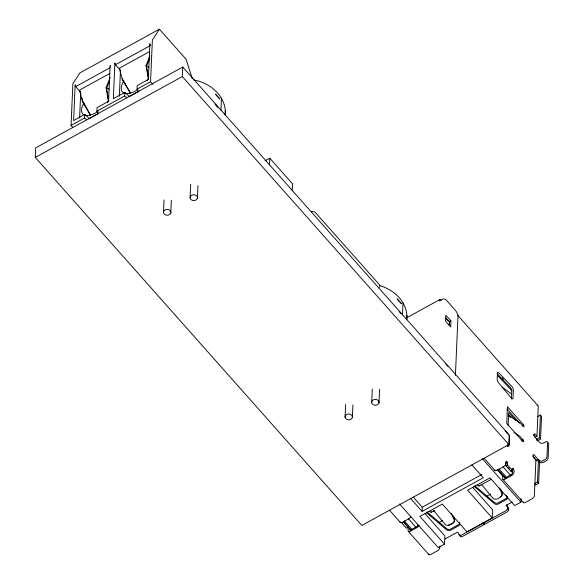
<?xml version="1.0" encoding="UTF-8"?>
<svg xmlns="http://www.w3.org/2000/svg" width="584" height="584" viewBox="0 0 584 584"><rect width="100%" height="100%" fill="white"/><g stroke="black" fill="none" stroke-linecap="round" stroke-linejoin="round"><path stroke-width="0.88" d="M429.817 511.277L429.817 511.599C431.189 513.737 433.116 509.905 434.467 511.533L444.811 523.965A3.905 3.577 37.1 0 0 449.738 525.045L452.483 523.534A3.905 3.577 37.1 0 0 453.848 518.994L451.257 513.372M477.515 485.056L479.062 486.027L491.261 479.325M149.898 55.911L146.051 65.503L148.416 79.373M110.208 77.541L106.127 87.534L108.42 101.404M225.344 110.529L225.154 115.07C225.928 109.157 224.241 103.178 221.358 98.046M406.727 319.711C407.501 313.798 405.822 307.812 402.931 302.68M35.274 157.41L35.69 147.876L182.755 67.036L509.306 435.065L508.89 444.592L361.825 525.432L35.274 157.41L182.339 76.57L182.755 67.036M72.854 127.443L71.058 125.421L72.876 83.738L79.898 72.905L159.388 29.2L186.062 59.254L192.165 78.263M79.606 118.07L80.701 92.82M86.549 119.793L84.578 117.99L84.731 114.42L73.599 120.538L75.161 84.804L75.672 86.636L80.504 92.082M98.419 113.384L96.9 111.215L97.053 107.646L108.58 101.309L110.135 65.576L110.478 66.795M119.355 96.214L120.45 70.963M126.699 97.718L124.72 95.922L124.874 92.345L113.347 98.689L114.902 62.955L115.42 64.787L120.253 70.226M138.569 91.308L137.043 89.148L137.196 85.578L148.329 79.453L149.884 43.727L150.402 45.552L115.42 64.787M152.95 84.417L150.555 81.716L152.373 40.033L159.388 29.2M163.491 212.525L164.038 199.947M170.783 212.839A3.679 2.92 2.5 0 0 165.863 209.547A3.679 2.92 2.5 0 0 164.812 214.518A3.679 2.92 2.5 0 0 170.783 212.839L171.331 200.268M190.114 197.888L190.705 184.405M197.407 198.202A3.679 2.92 2.5 0 0 192.486 194.91A3.679 2.92 2.5 0 0 191.442 199.881A3.679 2.92 2.5 0 0 197.407 198.202L197.961 185.632M220.92 110.281L221.431 98.521A3.27 1.774 -30.8 0 0 220.628 97.426M269.516 165.038L269.808 158.227L265.041 160.848M292.212 190.618L292.504 183.807L269.808 158.227M345.071 417.159L345.618 404.588M352.364 417.48A3.679 2.92 2.5 0 0 347.443 414.187A3.679 2.92 2.5 0 0 346.392 419.151A3.679 2.92 2.5 0 0 352.364 417.48L352.911 404.902M371.694 402.522L372.285 389.039M378.987 402.843A3.679 2.92 2.5 0 0 374.067 399.551A3.679 2.92 2.5 0 0 373.015 404.515A3.679 2.92 2.5 0 0 378.987 402.843L379.578 389.36M402.5 314.915L403.011 303.162A3.27 1.774 -30.8 0 0 402.208 302.059M406.719 319.689L406.917 315.163M403.464 522.257L401.872 523.125L406.413 528.243L408.004 527.374L403.464 522.257L403.493 521.658L410.939 530.053M408.004 527.374L408.026 526.775M409.734 528.695L409.676 529.885A0.978 0.474 -41.6 0 0 410.45 530.046L416.808 526.549A0.978 0.474 -41.6 0 0 417.626 525.512L417.684 524.322M471.887 464.886L483.296 477.749L422.086 511.401L422.269 507.233L413.209 497.021M449.198 325.237L449.271 323.536M449.344 325.252L449.512 321.375L446.614 319.441M439.832 546.149L439.759 547.792A2.935 1.416 -41.6 0 1 437.299 550.887L430.934 554.384A2.935 1.416 -41.6 0 1 428.627 553.909M450.936 320.959L450.68 326.916L445.57 321.156L445.833 315.199L450.936 320.959L449.351 321.835M399.529 503.97L438.248 547.61L444.534 544.157L444.884 535.995L425.064 513.657M455.403 375.512L457.987 316.404A4.884 1.818 61.2 0 0 455.279 310.228L446.198 299.993A2.935 2.321 2.5 0 0 442.11 299.388L439.329 300.913L439.358 300.322A2.935 1.088 61.2 0 1 441.132 300.453M445.001 538.981L457.513 532.104L458.082 532.739A1.956 0.723 61.2 0 1 459.039 534.448L460.433 536.419A2.935 1.416 -41.6 0 0 462.63 536.367L484.092 524.571L482.961 523.293L483.012 522.103M484.092 524.571L484.151 523.381A3.905 1.453 61.2 0 0 484.099 522.68M444.534 544.157L419.903 516.402L442.322 504.08L466.944 531.834L492.224 517.942L492.582 509.781L472.763 487.443M502.831 475.486L502.685 478.756A2.935 1.416 -41.6 0 0 504.992 479.23L511.358 475.741A2.935 1.416 -41.6 0 0 513.818 472.639C515.628 471.244 511.343 465.229 512.139 470.127L510.555 471.003L506.014 465.886C504.729 462.594 508.416 460.002 507.606 465.01L512.139 470.127M504.328 476.69L504.277 477.887A0.978 0.474 -41.6 0 0 505.05 478.041L511.409 474.544A0.978 0.474 -41.6 0 0 512.226 473.514C513.482 471.711 510.423 469.405 513.38 469.025M508.109 425.393L508.664 412.552L515.803 420.597M507.459 446.439L507.532 444.643M511.431 399.054L511.781 390.981A2.935 1.088 61.2 0 0 510.036 387.141L497.51 374.008A2.935 1.088 61.2 0 0 497.094 373.629M510.555 471.003L510.577 470.405L512.278 472.325M492.224 517.942L467.601 490.188L490.02 477.865L514.643 505.613L520.928 502.167L521.081 498.59M534.236 435.825L535.367 437.109L536.959 436.233L538.258 406.457A2.935 1.416 -41.6 0 0 537.134 405.566M534.82 485.063A2.935 2.321 2.5 0 0 536.243 484.662L538.623 483.355L537.492 482.07L538.477 459.44L536.097 460.754A0.978 0.774 2.5 0 1 535.871 460.842M536.762 440.635A2.935 2.321 2.5 0 0 538.178 440.234L540.565 438.92L539.433 437.642L540.419 415.012L538.032 416.326A0.978 0.774 2.5 0 1 537.557 416.458M538.623 483.355L539.616 460.718L538.477 459.44M540.565 438.92L541.551 416.29L540.419 415.012M90.403 115.377L82.264 100.762L79.643 90.469A0.978 0.474 -41.6 0 1 80.431 89.6L109.843 73.431M130.415 93.403L122.18 78.898L119.392 68.613A0.978 0.474 -41.6 0 1 120.18 67.751L149.592 51.582M512.263 502.006L506.007 505.445L506.576 506.087A1.956 0.723 61.2 0 1 507.532 507.788L507.518 508.627A2.935 1.416 -41.6 0 1 505.218 511.058L483.756 522.855L484.888 524.133L506.357 512.336A2.935 1.416 -41.6 0 0 508.657 509.912L508.744 509.16A3.905 1.453 61.2 0 0 506.627 504.897M433.569 511.088L433.832 510.365M149.854 58.064L146.526 66.262L148.387 77.46M109.347 81.65L106.602 88.286L108.66 101.09M75.672 86.636L109.858 67.846M71.058 125.421L84.578 117.99M96.9 111.215L124.72 95.922M137.043 89.148L150.555 81.716M88.885 118.829L98.426 113.581M129.429 96.543L138.963 91.294M407.026 317.601L439.621 299.687M522.052 425.846L523.636 424.969L524.125 426.933L520.592 423.407A2.935 2.321 2.5 0 0 520.067 422.955L508.16 414.99M522.198 426.028L523.782 425.159M521.403 440.73C522.826 437.409 524.556 442.709 522.914 441.643L506.737 423.422L507.467 406.741L523.636 424.969M521.548 440.92L523.133 440.044M539.433 437.642L537.046 438.956A0.978 0.774 2.5 0 1 536.316 439.073M422.269 507.233L481.888 474.456M505.693 463.046L507.284 462.178M506.014 465.886L507.606 465.01M511.934 470.084L513.526 469.207M439.482 522.198L442.665 520.446M486.479 496.364L490.465 494.174M450.213 524.417L452.958 522.914A3.905 3.577 37.1 0 0 454.323 518.373L453.213 515.964M537.492 482.07L535.105 483.384A0.978 0.774 2.5 0 1 534.63 483.516M482.961 523.293L461.499 535.09A2.935 1.416 -41.6 0 1 459.301 535.134M193.611 79.928C204.261 81.833 214.416 87.651 220.496 96.762M379.337 285.423C388.367 288.175 396.806 293.402 402.069 301.402M513.905 432.321L519.497 436.058A2.935 2.321 2.5 0 1 520.015 436.511L522.987 439.861M502.284 387.185L511.672 394.098M481.179 484.698L482.209 485.253L492.509 497.743A3.905 3.577 37.1 0 0 497.437 498.824L500.181 497.32A3.905 3.577 37.1 0 0 501.546 492.779L499.327 487.961M88.352 111.215L82.373 100.988L85.571 106.733M474.748 485.698L494.451 502.466A2.935 2.321 2.5 0 0 498.283 502.824L506.233 498.451A2.935 2.321 2.5 0 0 507.459 496.575M474.018 486.311L494.4 503.656A2.935 2.321 2.5 0 0 498.232 504.014L506.182 499.641A2.935 2.321 2.5 0 0 507.073 496.692L506.087 495.174M427.05 511.912L446.76 528.688A2.935 2.321 2.5 0 0 450.585 529.038L458.535 524.673A2.935 2.321 2.5 0 0 459.761 522.789M426.32 512.526L446.702 529.878A2.935 2.321 2.5 0 0 450.534 530.228L458.484 525.863A2.935 2.321 2.5 0 0 459.374 522.914M130.086 92.294L122.29 79.125L125.531 84.826M124.874 92.345L129.487 96.543M84.731 114.42L89.337 118.618M505.145 431.029L507.657 433.656A2.935 1.088 61.2 0 1 508.051 434.124M502.182 377.855L503.415 379.155M497.539 375.512L511.949 390.696M457.79 315.36L537.981 405.734M445.373 317.353L448.782 321.193M536.959 436.233L535.258 434.314A1.956 0.723 61.2 0 0 534.119 433.963A5.687 2.11 61.2 0 0 534.046 434.825A1.956 0.723 61.2 0 0 535.126 437.292L539.609 442.344A2.935 2.321 2.5 0 0 543.697 442.949L545.288 442.081A2.935 1.416 -41.6 0 1 547.595 442.555L546.967 456.849A2.935 1.416 -41.6 0 1 544.507 459.944L542.916 460.82A2.935 2.321 2.5 0 1 538.828 460.214L534.345 455.162A1.956 0.723 61.2 0 0 533.214 454.805A5.687 2.11 61.2 0 0 533.134 455.666A1.956 0.723 61.2 0 0 534.214 458.141L535.922 460.053L534.36 495.787A2.935 1.416 -41.6 0 1 531.893 498.889L525.534 502.386A2.935 1.416 -41.6 0 1 523.227 501.904M507.073 408.968L519.65 423.144M508.27 414.771L510.642 417.451M532.754 456.031L537.236 461.083M445.504 363.577L448.344 366.774M217.547 106.901L215.131 104.178A163.6 129.619 2.5 0 0 216.051 105.244M399.127 311.542L400.945 313.586M182.339 76.57L508.89 444.592M507.138 461.988L506.007 461.17L505.875 463.689A2.935 1.416 -41.6 0 1 503.408 466.784L497.05 470.281A2.935 1.416 -41.6 0 1 494.743 469.806M507.744 467.207L509.445 469.127M502.941 466.689L510.803 475.551M498.962 468.872L506.824 477.734M498.086 469.66L505.54 478.055M497.064 469.653L503.087 476.442M484.158 458.279L495.028 470.521M502.97 479.479L523.512 502.627M482.201 458.528L520.928 502.167M119.355 68.781L119.924 69.423M507.532 507.788L508.744 509.16M507.518 508.627L508.657 509.912M122.18 78.898L122.669 79.453M79.606 90.637L80.818 93.783M82.264 100.762L82.76 101.317M459.039 534.448L460.433 536.419M410.61 498.473L422.086 511.401M408.34 518.687L416.202 527.556M404.362 520.877L412.231 529.739M389.557 510.277L400.427 522.527M408.369 531.476L428.911 554.625M407.654 527.14L408.179 528.199L408.092 530.761A2.935 1.416 -41.6 0 0 410.399 531.236L416.757 527.739A2.935 1.416 -41.6 0 0 419.115 525.147M88.783 111.975L90.075 114.26M478.822 485.581L479.062 486.027M431.123 511.803L431.364 512.241M500.539 488.939L502.021 492.151A3.905 3.577 37.1 0 1 500.649 496.692M81.899 97.966L82.541 100.477M146.051 65.503L146.073 66.284M106.127 87.534L106.149 88.315M311.243 211.715A3.796 3.008 2.5 0 1 315.659 212.853L379.038 284.277A3.796 3.008 2.5 0 1 379.403 287.277M217.927 107.376A163.6 129.619 2.5 0 1 216.978 106.317M507.146 445.293A2.935 1.088 61.2 0 0 509.044 445.563L509.401 437.489A2.935 1.088 61.2 0 0 509.044 435.883M434.62 510.54A2.942 1.139 57.9 0 1 434.919 510.927M539.193 462.389A4.884 3.869 2.5 0 0 544.054 462.097L545.639 461.221A2.935 1.416 -41.6 0 0 548.106 458.126L548.726 443.833A2.935 1.416 -41.6 0 0 547.602 442.942M533.375 434.897A1.956 0.723 61.2 0 1 533.666 435.189M400.142 521.804A2.935 1.416 -41.6 0 0 402.449 522.279L408.815 518.789A2.935 1.416 -41.6 0 0 410.917 516.76M460.097 535.126A3.905 1.453 61.2 0 1 460.25 535.813M449.403 524.739A3.905 3.577 37.1 0 1 448.519 524.855M148.467 78.453A18.075 8.753 -41.6 0 1 147.095 80.592M137.795 89.556A18.075 8.753 -41.6 0 1 125.232 93.447M124.399 93.221A18.075 8.753 -41.6 0 1 123.472 81.439M146.708 66.437A18.075 8.753 -41.6 0 1 148.942 67.43M108.719 100.302A18.075 8.753 -41.6 0 1 107.347 102.448M98.046 111.413A18.075 8.753 -41.6 0 1 83.833 114.698A18.075 8.753 -41.6 0 1 83.724 103.288M106.96 88.286A18.075 8.753 -41.6 0 1 109.193 89.286M497.444 373.139L497.174 379.337A2.935 1.088 61.2 0 0 498.678 382.9L511.117 397.908A2.935 1.088 61.2 0 0 513.022 398.179L513.372 390.105A2.935 1.088 61.2 0 0 511.628 386.272L499.101 373.139A2.935 1.088 61.2 0 0 497.444 373.139M219.803 98.973L215.562 94.199A163.6 129.619 2.5 0 0 219.803 98.973M401.376 303.614L397.142 298.84A163.6 129.619 2.5 0 0 401.376 303.614"/></g></svg>
